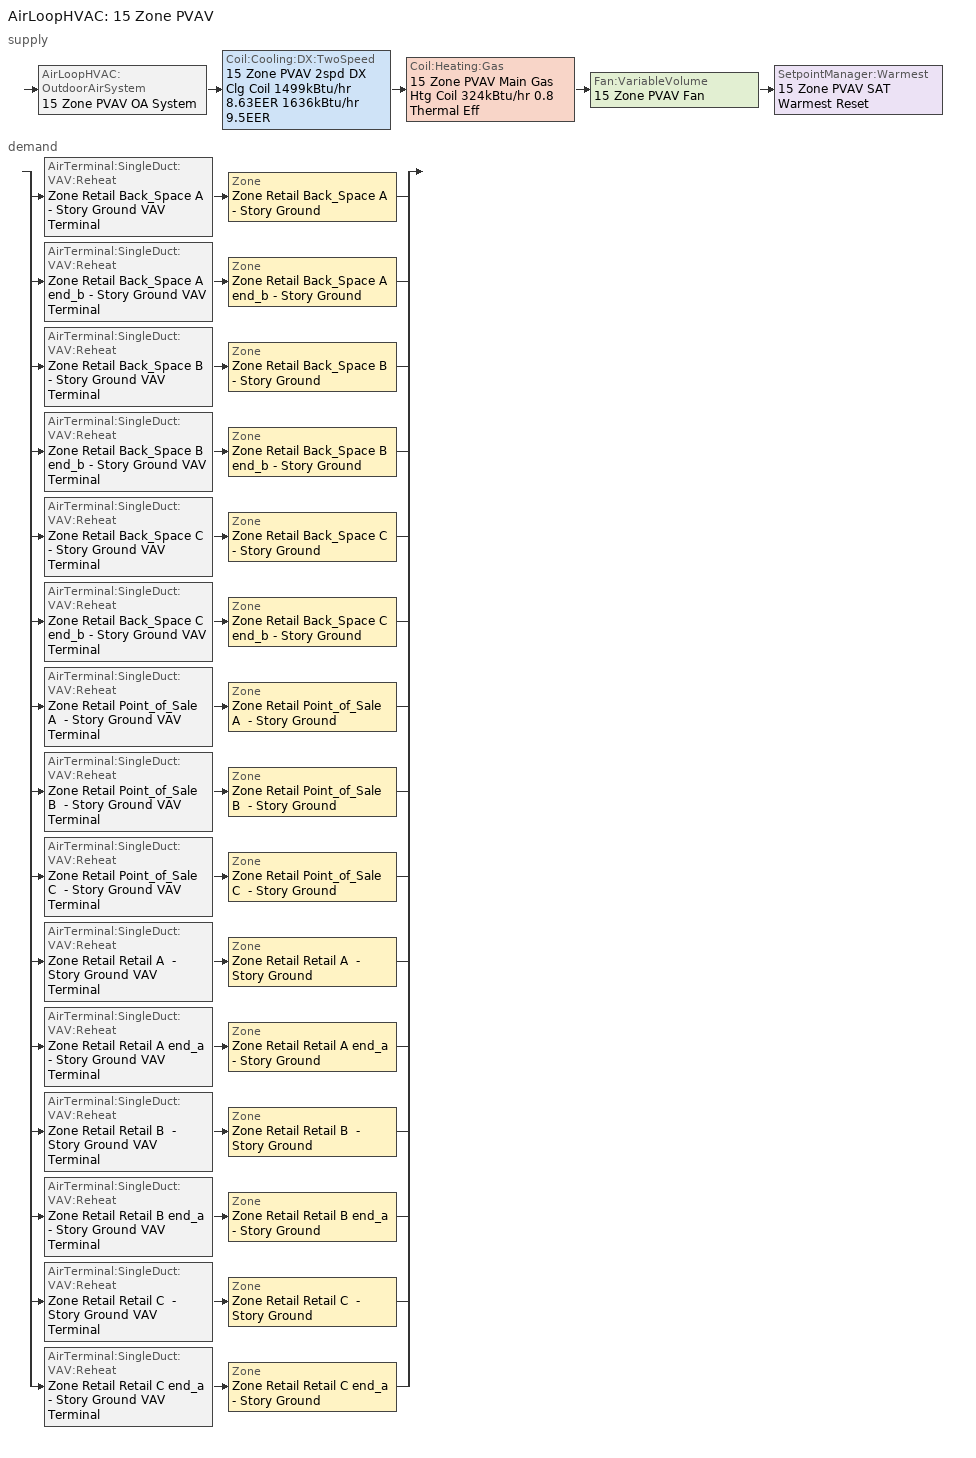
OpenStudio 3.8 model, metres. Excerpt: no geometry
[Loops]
AirLoopHVAC '15 Zone PVAV'
 supply: AirLoopHVAC:OutdoorAirSystem '15 Zone PVAV OA System' > Coil:Cooling:DX:TwoSpeed '15 Zone PVAV 2spd DX Clg Coil 1499kBtu/hr 8.63EER 1636kBtu/hr 9.5EER' > Coil:Heating:Gas '15 Zone PVAV Main Gas Htg Coil 324kBtu/hr 0.8 Thermal Eff' > Fan:VariableVolume '15 Zone PVAV Fan' > SetpointManager:Warmest '15 Zone PVAV SAT Warmest Reset'
 demand: split
  | AirTerminal:SingleDuct:VAV:Reheat 'Zone Retail Back_Space A  - Story Ground VAV Terminal' > Zone 'Zone Retail Back_Space A  - Story Ground'
  | AirTerminal:SingleDuct:VAV:Reheat 'Zone Retail Back_Space A end_b - Story Ground VAV Terminal' > Zone 'Zone Retail Back_Space A end_b - Story Ground'
  | AirTerminal:SingleDuct:VAV:Reheat 'Zone Retail Back_Space B  - Story Ground VAV Terminal' > Zone 'Zone Retail Back_Space B  - Story Ground'
  | AirTerminal:SingleDuct:VAV:Reheat 'Zone Retail Back_Space B end_b - Story Ground VAV Terminal' > Zone 'Zone Retail Back_Space B end_b - Story Ground'
  | AirTerminal:SingleDuct:VAV:Reheat 'Zone Retail Back_Space C  - Story Ground VAV Terminal' > Zone 'Zone Retail Back_Space C  - Story Ground'
  | AirTerminal:SingleDuct:VAV:Reheat 'Zone Retail Back_Space C end_b - Story Ground VAV Terminal' > Zone 'Zone Retail Back_Space C end_b - Story Ground'
  | AirTerminal:SingleDuct:VAV:Reheat 'Zone Retail Point_of_Sale A  - Story Ground VAV Terminal' > Zone 'Zone Retail Point_of_Sale A  - Story Ground'
  | AirTerminal:SingleDuct:VAV:Reheat 'Zone Retail Point_of_Sale B  - Story Ground VAV Terminal' > Zone 'Zone Retail Point_of_Sale B  - Story Ground'
  | AirTerminal:SingleDuct:VAV:Reheat 'Zone Retail Point_of_Sale C  - Story Ground VAV Terminal' > Zone 'Zone Retail Point_of_Sale C  - Story Ground'
  | AirTerminal:SingleDuct:VAV:Reheat 'Zone Retail Retail A  - Story Ground VAV Terminal' > Zone 'Zone Retail Retail A  - Story Ground'
  | AirTerminal:SingleDuct:VAV:Reheat 'Zone Retail Retail A end_a - Story Ground VAV Terminal' > Zone 'Zone Retail Retail A end_a - Story Ground'
  | AirTerminal:SingleDuct:VAV:Reheat 'Zone Retail Retail B  - Story Ground VAV Terminal' > Zone 'Zone Retail Retail B  - Story Ground'
  | AirTerminal:SingleDuct:VAV:Reheat 'Zone Retail Retail B end_a - Story Ground VAV Terminal' > Zone 'Zone Retail Retail B end_a - Story Ground'
  | AirTerminal:SingleDuct:VAV:Reheat 'Zone Retail Retail C  - Story Ground VAV Terminal' > Zone 'Zone Retail Retail C  - Story Ground'
  | AirTerminal:SingleDuct:VAV:Reheat 'Zone Retail Retail C end_a - Story Ground VAV Terminal' > Zone 'Zone Retail Retail C end_a - Story Ground'
[SizingPeriod:DesignDay] Barometric Pressure {Pa}=100821; Wind Speed {m/s}=4.1; Wind Direction {deg}=310; Rain Indicator=No; Snow Indicator=No; Day of Month=21; Day Type=SummerDesignDay; Daylight Saving Time Indicator=No; Humidity Condition Type=Wetbulb; Dry-Bulb Temperature Range Modifier Type=DefaultMultipliers; Solar Model Indicator=ASHRAETau
Name | Maximum Dry-Bulb Temperature {C} | Daily Dry-Bulb Temperature Range {deltaC} | Month | Wetbulb or DewPoint at Maximum Dry-Bulb {C} | ASHRAE Clear Sky Optical Depth for Beam Irradiance | ASHRAE Clear Sky Optical Depth for Diffuse Irradiance
Arlington Muni October .4% Condns DB=>MCWB 1 | 22.1 | 9 | 10 | 15.2 | 0.339 | 2.536
Arlington Muni September .4% Condns DB=>MCWB 1 | 27.9 | 12.1 | 9 | 18.3 | 0.344 | 2.522
[Sizing:Zone] Zone Cooling Design Supply Air Temperature Input Method=SupplyAirTemperature; Zone Cooling Design Supply Air Temperature Difference {deltaC}=11.11; Zone Heating Design Supply Air Temperature Input Method=SupplyAirTemperature; Zone Heating Design Supply Air Temperature Difference {deltaC}=11.11; Zone Cooling Design Supply Air Humidity Ratio {kg-H2O/kg-air}=0.0085; Zone Heating Design Supply Air Humidity Ratio {kg-H2O/kg-air}=0.008; Cooling Design Air Flow Method=DesignDay; Heating Design Air Flow Method=DesignDay; Account for Dedicated Outdoor Air System=No; Dedicated Outdoor Air System Control Strategy=NeutralSupplyAir; Dedicated Outdoor Air Low Setpoint Temperature for Design {C}=autosize; Dedicated Outdoor Air High Setpoint Temperature for Design {C}=autosize; Zone Load Sizing Method=Sensible Load Only No Latent Load; Zone Latent Cooling Design Supply Air Humidity Ratio Input Method=HumidityRatioDifference; Zone Cooling Design Supply Air Humidity Ratio Difference {kgWater/kgDryAir}=0.005; Zone Latent Heating Design Supply Air Humidity Ratio Input Method=HumidityRatioDifference; Zone Humidification Design Supply Air Humidity Ratio Difference {kgWater/kgDryAir}=0.005
Name | Zone Cooling Design Supply Air Temperature {C} | Zone Heating Design Supply Air Temperature {C}
Zone Retail Retail A end_a - Story Ground; Zone Retail Retail B end_a - Story Ground; Zone Retail Retail C end_a - Story Ground; Zone Retail Retail A  - Story Ground; Zone Retail Retail B  - Story Ground; Zone Retail Retail C  - Story Ground; Zone Retail Point_of_Sale A  - Story Ground; Zone Retail Point_of_Sale B  - Story Ground; Zone Retail Point_of_Sale C  - Story Ground; Zone Retail Back_Space A  - Story Ground; Zone Retail Back_Space B  - Story Ground; Zone Retail Back_Space C  - Story Ground; Zone Retail Back_Space A end_b - Story Ground; Zone Retail Back_Space B end_b - Story Ground; Zone Retail Back_Space C end_b - Story Ground | 12.7778 | 50
Zone Retail Entry A  - Story Ground; Zone Retail Entry B  - Story Ground; Zone Retail Entry C  - Story Ground | 14 | 40
[Zone equipment]
Zone Retail Retail A end_a - Story Ground: Zone Retail Retail A end_a - Story Ground VAV Terminal
Zone Retail Retail B end_a - Story Ground: Zone Retail Retail B end_a - Story Ground VAV Terminal
Zone Retail Retail C end_a - Story Ground: Zone Retail Retail C end_a - Story Ground VAV Terminal
Zone Retail Retail A  - Story Ground: Zone Retail Retail A  - Story Ground VAV Terminal
Zone Retail Retail B  - Story Ground: Zone Retail Retail B  - Story Ground VAV Terminal
Zone Retail Retail C  - Story Ground: Zone Retail Retail C  - Story Ground VAV Terminal
Zone Retail Entry A  - Story Ground: Zone Retail Entry A  - Story Ground Electric Baseboard
Zone Retail Entry B  - Story Ground: Zone Retail Entry B  - Story Ground Electric Baseboard
Zone Retail Entry C  - Story Ground: Zone Retail Entry C  - Story Ground Electric Baseboard
Zone Retail Point_of_Sale A  - Story Ground: Zone Retail Point_of_Sale A  - Story Ground VAV Terminal
Zone Retail Point_of_Sale B  - Story Ground: Zone Retail Point_of_Sale B  - Story Ground VAV Terminal
Zone Retail Point_of_Sale C  - Story Ground: Zone Retail Point_of_Sale C  - Story Ground VAV Terminal
Zone Retail Back_Space A  - Story Ground: Zone Retail Back_Space A  - Story Ground VAV Terminal
Zone Retail Back_Space B  - Story Ground: Zone Retail Back_Space B  - Story Ground VAV Terminal
Zone Retail Back_Space C  - Story Ground: Zone Retail Back_Space C  - Story Ground VAV Terminal
Zone Retail Back_Space A end_b - Story Ground: Zone Retail Back_Space A end_b - Story Ground VAV Terminal
Zone Retail Back_Space B end_b - Story Ground: Zone Retail Back_Space B end_b - Story Ground VAV Terminal
Zone Retail Back_Space C end_b - Story Ground: Zone Retail Back_Space C end_b - Story Ground VAV Terminal
[AirLoopHVAC]
15 Zone PVAV: Availability Schedule=15 Zone PVAV_constant_night_fan_schedule; Design Supply Air Flow Rate {m3/s}=14.3072; Design Return Air Flow Fraction of Supply Air Flow=1
[Sizing:System]
15 Zone PVAV: Type of Load to Size On=Sensible; Design Outdoor Air Flow Rate {m3/s}=14.3072; Central Heating Maximum System Air Flow Ratio=0.3; Preheat Design Temperature {C}=7.22222; Preheat Design Humidity Ratio {kg-H2O/kg-Air}=0.008; Precool Design Temperature {C}=12.7778; Precool Design Humidity Ratio {kg-H2O/kg-Air}=0.008; Central Cooling Design Supply Air Temperature {C}=12.7778; Central Heating Design Supply Air Temperature {C}=12.7778; Sizing Option=Coincident; 100% Outdoor Air in Cooling=No; 100% Outdoor Air in Heating=No; Central Cooling Design Supply Air Humidity Ratio {kg-H2O/kg-Air}=0.0085; Central Heating Design Supply Air Humidity Ratio {kg-H2O/kg-Air}=0.008; Cooling Design Air Flow Method=DesignDay; Heating Design Air Flow Method=DesignDay; System Outdoor Air Method=ZoneSum; Zone Maximum Outdoor Air Fraction=1; Cooling Supply Air Flow Rate Per Floor Area {m3/s-m2}=0.00996765; Cooling Fraction of Autosized Cooling Supply Air Flow Rate=1; Cooling Supply Air Flow Rate Per Unit Cooling Capacity {m3/s-W}=3.94755e-05; Heating Supply Air Flow Rate Per Floor Area {m3/s-m2}=0.00996765; Heating Fraction of Autosized Heating Supply Air Flow Rate=1; Heating Fraction of Autosized Cooling Supply Air Flow Rate=1; Heating Supply Air Flow Rate Per Unit Heating Capacity {m3/s-W}=3.15882e-05; Cooling Design Capacity Method=CoolingDesignCapacity; Cooling Design Capacity {W}=212776; Cooling Design Capacity Per Floor Area {W/m2}=234.7; Fraction of Autosized Cooling Design Capacity=1; Heating Design Capacity Method=HeatingDesignCapacity; Heating Design Capacity {W}=105447; Heating Design Capacity Per Floor Area {W/m2}=157; Fraction of Autosized Heating Design Capacity=1; Central Cooling Capacity Control Method=OnOff; Occupant Diversity=1
[Fan:VariableVolume]
15 Zone PVAV Fan: Availability Schedule=Always On Discrete; Fan Total Efficiency=0.6201; Pressure Rise {Pa}=1389.92; Maximum Flow Rate {m3/s}=14.3072; Fan Power Minimum Flow Rate Input Method=Fraction; Fan Power Minimum Flow Fraction=0.25; Fan Power Minimum Air Flow Rate {m3/s}=0; Motor Efficiency=0.954; Motor In Airstream Fraction=1; Fan Power Coefficient 1=0.04076; Fan Power Coefficient 2=0.0881; Fan Power Coefficient 3=-0.0729; Fan Power Coefficient 4=0.9437; Fan Power Coefficient 5=0
[Coil:Heating:Gas]
15 Zone PVAV Main Gas Htg Coil 324kBtu/hr 0.8 Thermal Eff: Availability Schedule=Always On Discrete; Gas Burner Efficiency=0.8; Nominal Capacity {W}=98601.6; On Cycle Parasitic Electric Load {W}=0; Off Cycle Parasitic Gas Load {W}=0
[Coil:Cooling:DX:TwoSpeed]
15 Zone PVAV 2spd DX Clg Coil 1499kBtu/hr 8.63EER 1636kBtu/hr 9.5EER: Availability Schedule=Always On Discrete; Rated High Speed Total Cooling Capacity {W}=311857; Rated High Speed Sensible Heat Ratio=0.744211; Rated High Speed COP {W/W}=3.2994; Rated High Speed Air Flow Rate {m3/s}=14.3072; Rated High Speed Evaporator Fan Power Per Volume Flow Rate 2017 {W/(m3/s)}=773.3; Rated High Speed Evaporator Fan Power Per Volume Flow Rate 2023 {W/(m3/s)}=934.4; Unit Internal Static Air Pressure {Pa}=773.3; Total Cooling Capacity Function of Temperature Curve=PSZ-AC_CoolCLennoxStandard10Ton_TGA120S2B_CapFT; Total Cooling Capacity Function of Flow Fraction Curve=AHU-1_CoolCStandard10Ton_CapFF; Energy Input Ratio Function of Temperature Curve=PSZ-AC_CoolCStandard10Ton_EIRFT; Energy Input Ratio Function of Flow Fraction Curve=CoolCLennoxStandard10Ton_TGA120S2B_EIRFFF; Part Load Fraction Correlation Curve=PSZ-AC_CoolCLennoxStandard10Ton_TGA120S2B_PLR; Rated Low Speed Total Cooling Capacity {W}=103942; Rated Low Speed Sensible Heat Ratio=0.69; Rated Low Speed COP {W/W}=3.2994; Rated Low Speed Air Flow Rate {m3/s}=4.7686; Rated Low Speed Evaporator Fan Power Per Volume Flow Rate 2017 {W/(m3/s)}=773.3; Rated Low Speed Evaporator Fan Power Per Volume Flow Rate 2023 {W/(m3/s)}=934.4; Low Speed Total Cooling Capacity Function of Temperature Curve=PSZ-AC_CoolCLennoxStandard10Ton_TGA120S2B_CapFT; Low Speed Energy Input Ratio Function of Temperature Curve=PSZ-AC_CoolCStandard10Ton_EIRFT; Condenser Type=AirCooled; Minimum Outdoor Dry-Bulb Temperature for Compressor Operation {C}=-25; High Speed Evaporative Condenser Effectiveness=0.9; High Speed Evaporative Condenser Air Flow Rate {m3/s}=Autosize; High Speed Evaporative Condenser Pump Rated Power Consumption {W}=Autosize; Low Speed Evaporative Condenser Effectiveness=0.9; Low Speed Evaporative Condenser Air Flow Rate {m3/s}=Autosize; Low Speed Evaporative Condenser Pump Rated Power Consumption {W}=Autosize; Basin Heater Capacity {W/K}=0; Basin Heater Setpoint Temperature {C}=2
[Controller:OutdoorAir]
15 Zone PVAV OA Controller: Minimum Outdoor Air Flow Rate {m3/s}=0; Maximum Outdoor Air Flow Rate {m3/s}=14.3072; Economizer Control Type=DifferentialDryBulb; Economizer Control Action Type=ModulateFlow; Lockout Type=LockoutWithHeating; Minimum Limit Type=FixedMinimum; Minimum Outdoor Air Schedule=15 Zone PVAV_night_ventcycle_schedule; Controller Mechanical Ventilation=15 Zone PVAV Mechanical Ventilation Controller; High Humidity Control=No; Heat Recovery Bypass Control Type=BypassWhenWithinEconomizerLimits; Economizer Operation Staging=InterlockedWithMechanicalCooling
[Controller:MechanicalVentilation]
15 Zone PVAV Mechanical Ventilation Controller: Availability Schedule=Always On Discrete; System Outdoor Air Method=Standard62.1VentilationRateProcedureWithLimit
[AirLoopHVAC:OutdoorAirSystem]
15 Zone PVAV OA System: Controller=15 Zone PVAV OA Controller
[AvailabilityManager:NightCycle]
Availability Manager Night Cycle 1: Applicability Schedule=Always On Discrete; Control Type=CycleOnAny; Thermostat Tolerance {deltaC}=1; Cycling Run Time {s}=1800
[Coil:Heating:Electric] Availability Schedule=Always On Discrete; Efficiency=1
Name | Nominal Capacity {W}
Zone Retail Back_Space A  - Story Ground Electric Reheat Coil | 6676.18
Zone Retail Back_Space A end_b - Story Ground Electric Reheat Coil | 3446.5
Zone Retail Back_Space B  - Story Ground Electric Reheat Coil | 10283.5
Zone Retail Back_Space B end_b - Story Ground Electric Reheat Coil | 9112.74
Zone Retail Back_Space C  - Story Ground Electric Reheat Coil | 6774.64
Zone Retail Back_Space C end_b - Story Ground Electric Reheat Coil | 3448.47
Zone Retail Point_of_Sale A  - Story Ground Electric Reheat Coil | 3047.62
Zone Retail Point_of_Sale B  - Story Ground Electric Reheat Coil | 9475.25
Zone Retail Point_of_Sale C  - Story Ground Electric Reheat Coil | 4707.29
Zone Retail Retail A  - Story Ground Electric Reheat Coil | 30984.6
Zone Retail Retail A end_a - Story Ground Electric Reheat Coil | 3104.35
Zone Retail Retail B  - Story Ground Electric Reheat Coil | 73918.7
Zone Retail Retail B end_a - Story Ground Electric Reheat Coil | 9731.51
Zone Retail Retail C  - Story Ground Electric Reheat Coil | 43025.8
Zone Retail Retail C end_a - Story Ground Electric Reheat Coil | 3240.59
[AirTerminal:SingleDuct:VAV:Reheat] Availability Schedule=Always On Discrete; Zone Minimum Air Flow Input Method=Constant; Constant Minimum Air Flow Fraction=0.3; Maximum Hot Water or Steam Flow Rate {m3/s}=AutoSize; Minimum Hot Water or Steam Flow Rate {m3/s}=0; Convergence Tolerance=0.001; Damper Heating Action=Normal; Maximum Flow per Zone Floor Area During Reheat {m3/s-m2}=AutoSize; Maximum Flow Fraction During Reheat=AutoSize; Maximum Reheat Air Temperature {C}=50; Control For Outdoor Air=No
Name | Maximum Air Flow Rate {m3/s} | Fixed Minimum Air Flow Rate {m3/s} | Reheat Coil
Zone Retail Back_Space A  - Story Ground VAV Terminal | 0.270535 | 0.0811605 | Zone Retail Back_Space A  - Story Ground Electric Reheat Coil
Zone Retail Back_Space A end_b - Story Ground VAV Terminal | 0.12788 | 0.0383639 | Zone Retail Back_Space A end_b - Story Ground Electric Reheat Coil
Zone Retail Back_Space B  - Story Ground VAV Terminal | 0.685677 | 0.205703 | Zone Retail Back_Space B  - Story Ground Electric Reheat Coil
Zone Retail Back_Space B end_b - Story Ground VAV Terminal | 0.4686 | 0.14058 | Zone Retail Back_Space B end_b - Story Ground Electric Reheat Coil
Zone Retail Back_Space C  - Story Ground VAV Terminal | 0.49649 | 0.148947 | Zone Retail Back_Space C  - Story Ground Electric Reheat Coil
Zone Retail Back_Space C end_b - Story Ground VAV Terminal | 0.209219 | 0.0627657 | Zone Retail Back_Space C end_b - Story Ground Electric Reheat Coil
Zone Retail Point_of_Sale A  - Story Ground VAV Terminal | 0.22335 | 0.067005 | Zone Retail Point_of_Sale A  - Story Ground Electric Reheat Coil
Zone Retail Point_of_Sale B  - Story Ground VAV Terminal | 0.694409 | 0.208323 | Zone Retail Point_of_Sale B  - Story Ground Electric Reheat Coil
Zone Retail Point_of_Sale C  - Story Ground VAV Terminal | 0.344982 | 0.103495 | Zone Retail Point_of_Sale C  - Story Ground Electric Reheat Coil
Zone Retail Retail A  - Story Ground VAV Terminal | 1.89512 | 0.568536 | Zone Retail Retail A  - Story Ground Electric Reheat Coil
Zone Retail Retail A end_a - Story Ground VAV Terminal | 0.198705 | 0.0596115 | Zone Retail Retail A end_a - Story Ground Electric Reheat Coil
Zone Retail Retail B  - Story Ground VAV Terminal | 5.41725 | 1.62518 | Zone Retail Retail B  - Story Ground Electric Reheat Coil
Zone Retail Retail B end_a - Story Ground VAV Terminal | 0.71319 | 0.213957 | Zone Retail Retail B end_a - Story Ground Electric Reheat Coil
Zone Retail Retail C  - Story Ground VAV Terminal | 3.15322 | 0.945966 | Zone Retail Retail C  - Story Ground Electric Reheat Coil
Zone Retail Retail C end_a - Story Ground VAV Terminal | 0.237492 | 0.0712477 | Zone Retail Retail C end_a - Story Ground Electric Reheat Coil
[ZoneHVAC:Baseboard:Convective:Electric] Availability Schedule=Always On Discrete; Efficiency=1
Name | Nominal Capacity {W}
Zone Retail Entry A  - Story Ground Electric Baseboard | 306.535
Zone Retail Entry B  - Story Ground Electric Baseboard | 389.424
Zone Retail Entry C  - Story Ground Electric Baseboard | 306.917
[SetpointManager:Warmest]
15 Zone PVAV SAT Warmest Reset: Control Variable=Temperature; Minimum Setpoint Temperature {C}=12.7778; Maximum Setpoint Temperature {C}=15.5556; Strategy=MaximumTemperature; Setpoint Node or NodeList=15 Zone PVAV Supply Outlet Node
[EnergyManagementSystem:Sensor]
OAT: Output Variable or Output Meter Index Key=Environment; Output Variable or Output Meter=Site Outdoor Air Drybulb Temperature
[EnergyManagementSystem:Actuator] Actuated Component Type=Schedule:Year; Actuated Component Control Type=Schedule Value
Name | Actuated Component
SYS15ZonePVAVHtgSch0 | Retail HtgSetp
SYS15ZonePVAVClgSch0 | Retail ClgSetp
[EnergyManagementSystem:Program]
SYS15ZonePVAVOptimumStartProg0: IF DaylightSavings==0 && DayOfWeek>1 && Hour==5 && OAT<23.9 && OAT>1.7; SET SYS15ZonePVAVClgSch0 = 29.4; SET SYS15ZonePVAVHtgSch0 = 15.6; ELSEIF DaylightSavings==0 && DayOfWeek==1 && Hour==7 && OAT<23.9 && OAT>1.7; SET SYS15ZonePVAVClgSch0 = 29.4; SET SYS15ZonePVAVHtgSch0 = 15.6; ELSEIF DaylightSavings==1 && DayOfWeek>1 && Hour==4 && OAT<23.9 && OAT>1.7; SET SYS15ZonePVAVClgSch0 = 29.4; SET SYS15ZonePVAVHtgSch0 = 15.6; ELSEIF DaylightSavings==1 && DayOfWeek==1 && Hour==6 && OAT<23.9 && OAT>1.7; SET SYS15ZonePVAVClgSch0 = 29.4; SET SYS15ZonePVAVHtgSch0 = 15.6; ELSE; SET SYS15ZonePVAVClgSch0 = NULL; SET SYS15ZonePVAVHtgSch0 = NULL; ENDIF
[EnergyManagementSystem:ProgramCallingManager]
SYS15ZonePVAVOptimumStartCallingManager0: BeginTimestepBeforePredictor; SYS15ZonePVAVOptimumStartProg0
[Schedule:Ruleset]
Name | Default Day Schedule | Summer Design Day Schedule | Winter Design Day Schedule
Retail HtgSetp | Retail HtgSetp Default | Schedule Day 5 | Schedule Day 6
Retail ClgSetp | Retail ClgSetp Default | Schedule Day 2 | Schedule Day 3
[Schedule:Day]
Retail HtgSetp Default: Average, 5, 15, 15, 14, 45, 19.4444, 24, 0, 15
Retail HtgSetp Sat Day: Average, 0, 15, 19.4444, 8, 0, 15, 24, 0, 19.4444
Retail HtgSetp Sun Day: Average, 9, 0, 15, 21, 15, 19.4444, 24, 0, 15
Retail ClgSetp Default: Average, 5, 15, 22.7778, 14, 45, 22.7778, 24, 0, 22.7778
Retail ClgSetp Sat Day: Average, 0, 15, 22.7778, 8, 0, 22.7778, 24, 0, 22.7778
Retail ClgSetp Sun Day: Average, 9, 0, 22.7778, 21, 15, 22.7778, 24, 0, 22.7778
Schedule Day 2; Schedule Day 3: 24, 0, 22.7778
Schedule Day 5; Schedule Day 6: 24, 0, 19.4444
[Schedule:Rule] Date Specification Type=DateRange; Start Month=1; Start Day=1; End Month=12; End Day=31
Name | Schedule Ruleset | Rule Order | Day Schedule | Apply Saturday | Apply Sunday
Schedule Rule 10 | Retail HtgSetp | 1 | Retail HtgSetp Sat Day | Yes
Schedule Rule 11 | Retail HtgSetp | 0 | Retail HtgSetp Sun Day |  | Yes
Schedule Rule 12 | Retail ClgSetp | 1 | Retail ClgSetp Sat Day | Yes
Schedule Rule 13 | Retail ClgSetp | 0 | Retail ClgSetp Sun Day |  | Yes
[Schedule:Constant] Value=1
Always On Discrete; 15 Zone PVAV_night_ventcycle_schedule; 15 Zone PVAV_constant_night_fan_schedule
[Curve:Biquadratic] Minimum Value of x=17; Maximum Value of x=22; Minimum Value of y=29; Maximum Value of y=46
Name | Coefficient1 Constant | Coefficient2 x | Coefficient3 x**2 | Coefficient4 y | Coefficient5 y**2 | Coefficient6 x*y
PSZ-AC_CoolCLennoxStandard10Ton_TGA120S2B_CapFT | 0.42415 | 0.04426 | -0.00042 | 0.00333 | -8e-05 | -0.00021
PSZ-AC_CoolCStandard10Ton_EIRFT | 1.23649 | -0.02431 | 0.00057 | -0.01434 | 0.00063 | -0.00038
[Curve:Quadratic]
Name | Coefficient1 Constant | Coefficient2 x | Coefficient3 x**2 | Minimum Value of x | Maximum Value of x
AHU-1_CoolCStandard10Ton_CapFF | 0.77136 | 0.34053 | -0.11088 | 0.75918 | 1.13877
CoolCLennoxStandard10Ton_TGA120S2B_EIRFFF | 1.2055 | -0.32953 | 0.12308 | 0.75918 | 1.13877
PSZ-AC_CoolCLennoxStandard10Ton_TGA120S2B_PLR | 0.771 | 0.229 | 0 | 0 | 1
